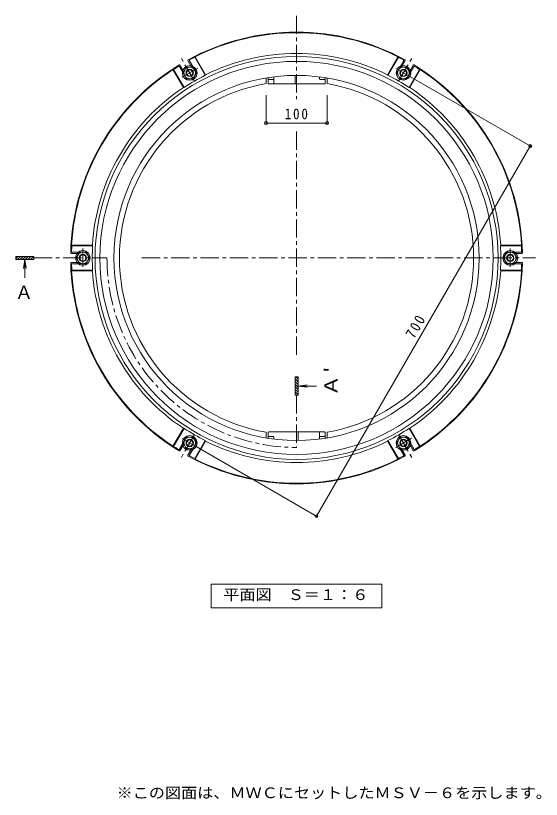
# Model space of a CAD drawing. Units: millimetres on the paper, enlarged 2 times, with parts at other scales. Extents: x -318 to 340, y -270 to 256.
# Drawn here: x 53.3 to 340.2, y -210.9 to 217 of the extents above; entities that cross this region are included whole.
import ezdxf
from ezdxf.enums import TextEntityAlignment as Align

# ---------------------------------------------------------------- set-up
doc = ezdxf.new("R2010")
doc.units = ezdxf.units.MM
doc.header["$LTSCALE"] = 2
doc.header["$PDMODE"] = 32
doc.header["$PDSIZE"] = 1.6
doc.linetypes.add('CHAIN1', pattern=[8, 5, -1, 1, -1])
for name, color, linetype, lineweight in [('0-1', 2, 'Continuous', 9), ('0-2', 3, 'CHAIN1', 9), ('0-3', 4, 'Continuous', 9), ('0-4', 7, 'Continuous', 9)]:
    doc.layers.add(name, color=color, linetype=linetype, lineweight=lineweight)
doc.layers.add('F-5', color=2, linetype='Continuous')
doc.styles.add('ＭＳ ゴシック', font='')
doc.styles.get('ＭＳ ゴシック').set_extended_font_data('MS Gothic')

msp = doc.modelspace()

# ---------------------------------------------------------------- linework, layer by layer
at = {"layer": '0-1', "linetype": 'CHAIN1'}
for p, q in [((150.689, 181.521), (143.716, 193.6)), ((262.507, 181.521), (269.48, 193.6)), ((144.102, 183.318), (152.654, 188.255)), ((260.768, 188.125), (269.321, 183.187)), ((89.931, 79.878), (89.931, 89.753)), ((323.265, 79.878), (323.265, 89.753)), ((150.689, -12.152), (143.716, -24.231)), ((262.507, -12.152), (269.48, -24.231)), ((144.102, -13.948), (152.654, -18.886)), ((260.768, -18.755), (269.321, -13.817))]:
    msp.add_line(p, q, dxfattribs=at)
at = {"layer": '0-1'}
for p, q in [((151.038, 194.251), (151.26, 194.533)), ((151.038, 194.251), (156.716, 184.417)), ((151.26, 194.533), (156.937, 184.701)), ((261.936, 194.533), (256.259, 184.701)), ((262.158, 194.251), (256.481, 184.417)), ((261.936, 194.533), (262.158, 194.251)), ((142.623, 189.159), (144.611, 185.715)), ((142.949, 189.928), (144.996, 186.382)), ((147.279, 192.428), (149.326, 188.882)), ((148.108, 192.325), (150.096, 188.882)), ((265.088, 192.325), (263.1, 188.882)), ((265.917, 192.428), (263.87, 188.882)), ((270.247, 189.928), (268.2, 186.382)), ((270.573, 189.159), (268.585, 185.715)), ((139.136, 187.533), (139.491, 187.584)), ((139.491, 187.584), (145.169, 177.75)), ((156.716, 184.417), (156.937, 184.701)), ((205.765, 184.348), (205.765, 179.685)), ((256.259, 184.701), (256.481, 184.417)), ((273.705, 187.584), (268.027, 177.75)), ((274.061, 187.533), (268.384, 177.701)), ((273.705, 187.584), (274.061, 187.533)), ((191.054, 180.018), (191.054, 183.132)), ((193.765, 182.151), (191.388, 182.151)), ((194.098, 183.564), (194.098, 179.685)), ((219.098, 182.485), (219.098, 183.564)), ((219.431, 182.151), (221.808, 182.151)), ((222.142, 180.018), (222.142, 183.132)), ((221.808, 179.685), (191.388, 179.685)), ((268.027, 177.75), (268.384, 177.701)), ((83.797, 91.685), (83.931, 91.351)), ((83.931, 91.351), (95.286, 91.351)), ((329.265, 91.351), (317.91, 91.351)), ((329.399, 91.685), (329.265, 91.351)), ((83.631, 87.185), (87.725, 87.185)), ((84.134, 87.851), (88.11, 87.851)), ((329.062, 87.851), (325.086, 87.851)), ((329.566, 87.185), (325.471, 87.185)), ((83.631, 82.185), (87.725, 82.185)), ((84.134, 81.518), (88.11, 81.518)), ((329.062, 81.518), (325.086, 81.518)), ((329.566, 82.185), (325.471, 82.185)), ((83.797, 77.685), (83.931, 78.018)), ((83.931, 78.018), (95.286, 78.018)), ((329.265, 78.018), (317.91, 78.018)), ((329.399, 77.685), (329.265, 78.018)), ((139.491, -18.214), (145.169, -8.381)), ((268.027, -8.381), (268.384, -8.331)), ((273.705, -18.214), (268.027, -8.381)), ((274.061, -18.164), (268.384, -8.331)), ((191.054, -10.649), (191.054, -13.762)), ((191.388, -10.315), (221.808, -10.315)), ((193.765, -12.782), (191.388, -12.782)), ((207.431, -14.978), (207.431, -10.315)), ((219.098, -14.195), (219.098, -10.315)), ((219.431, -12.782), (221.808, -12.782)), ((222.142, -10.649), (222.142, -13.762)), ((142.623, -19.789), (144.611, -16.346)), ((142.949, -20.558), (144.996, -17.013)), ((151.038, -24.881), (156.716, -15.048)), ((151.26, -25.164), (156.937, -15.331)), ((156.716, -15.048), (156.937, -15.331)), ((194.098, -13.115), (194.098, -14.195)), ((256.259, -15.331), (256.481, -15.048)), ((261.936, -25.164), (256.259, -15.331)), ((262.158, -24.881), (256.481, -15.048)), ((270.247, -20.558), (268.2, -17.013)), ((270.573, -19.789), (268.585, -16.346)), ((139.136, -18.164), (139.491, -18.214)), ((147.279, -23.058), (149.326, -19.513)), ((148.108, -22.956), (150.096, -19.513)), ((265.088, -22.956), (263.1, -19.513)), ((265.917, -23.058), (263.87, -19.513)), ((273.705, -18.214), (274.061, -18.164)), ((151.038, -24.881), (151.26, -25.164)), ((261.936, -25.164), (262.158, -24.881))]:
    msp.add_line(p, q, dxfattribs=at)
for points in [[(139.136, 187.533), (144.812, 177.701), (145.169, 177.75)], [(83.797, 91.685), (95.151, 91.685), (95.286, 91.351)], [(329.399, 91.685), (318.045, 91.685), (317.91, 91.351)], [(83.797, 77.685), (95.151, 77.685), (95.286, 78.018)], [(329.399, 77.685), (318.045, 77.685), (317.91, 78.018)], [(139.136, -18.164), (144.812, -8.331), (145.169, -8.381)]]:
    msp.add_lwpolyline(points, dxfattribs=at)
for radius in [110, 107.333]:
    msp.add_circle((206.598, 84.685), radius, dxfattribs=at)
for centre, radius, start, end in [((206.598, 84.685), 123.333, 61.31993, 118.68008), ((206.598, 84.685), 123, 63.2625, 116.7375), ((147.568, 192.594), 0.333, 118.68269, 210), ((148.397, 192.492), 0.333, 118.36472, 210), ((206.598, 84.685), 122.848, 116.88918, 118.36295), ((206.598, 84.685), 111.667, 63.59404, 116.40594), ((206.598, 84.685), 122.848, 61.63705, 63.11086), ((264.799, 192.492), 0.333, 330, 61.63528), ((265.628, 192.594), 0.333, 330, 61.31731), ((206.598, 84.685), 123.333, 121.31993, 178.68008), ((206.598, 84.685), 122.848, 121.63705, 123.11086), ((142.335, 188.992), 0.333, 30, 121.63528), ((142.661, 189.761), 0.333, 30, 121.31731), ((270.535, 189.761), 0.333, 58.68269, 150), ((270.861, 188.992), 0.333, 58.36472, 150), ((206.598, 84.685), 123.333, 1.31992, 58.68007), ((206.598, 84.685), 122.848, 56.88918, 58.36295), ((206.598, 84.685), 123, 123.2625, 176.73747), ((205.763, 86.131), 109.844, 116.52046, 123.47954), ((207.433, 86.131), 109.844, 56.52049, 63.47954), ((206.598, 84.685), 123, 3.2625, 56.7375), ((191.388, 182.485), 0.333, 180, 270), ((191.388, 180.018), 0.333, 180, 270), ((193.765, 182.485), 0.333, 270, 0), ((219.431, 182.485), 0.333, 180, 270), ((221.808, 182.485), 0.333, 270, 0), ((221.808, 180.018), 0.333, 270, 0), ((206.598, 84.685), 111.667, 123.59404, 176.40593), ((206.598, 84.685), 111.667, 3.59406, 56.40596), ((206.598, 84.685), 122.848, 176.88913, 178.36293), ((204.928, 84.685), 109.844, 176.52045, 183.47955), ((208.268, 84.685), 109.844, 356.52046, 3.47954), ((206.598, 84.685), 122.848, 1.63705, 3.11086), ((83.631, 87.518), 0.333, 178.68268, 269.99998), ((84.134, 88.185), 0.333, 178.36472, 270), ((329.062, 88.185), 0.333, 270, 1.63528), ((329.565, 87.518), 0.333, 270, 1.31731), ((206.598, 84.685), 123.333, 181.31992, 238.68007), ((83.631, 81.851), 0.333, 90, 181.31732), ((84.134, 81.185), 0.333, 90, 181.63528), ((206.598, 84.685), 123.333, 301.31993, 358.68008), ((329.062, 81.185), 0.333, 358.36472, 90), ((329.565, 81.851), 0.333, 358.68269, 90), ((206.598, 84.685), 123, 183.26253, 236.7375), ((206.598, 84.685), 122.848, 181.63707, 183.11087), ((206.598, 84.685), 111.667, 183.59407, 236.40596), ((206.598, 84.685), 111.667, 303.59404, 356.40594), ((206.598, 84.685), 123, 303.2625, 356.7375), ((206.598, 84.685), 122.848, 356.88914, 358.36295), ((205.763, 83.238), 109.844, 236.52046, 243.47954), ((207.433, 83.238), 109.844, 296.52046, 303.47951), ((191.388, -10.649), 0.333, 90, 180), ((191.388, -13.115), 0.333, 90, 180), ((193.765, -13.115), 0.333, 0, 90), ((219.431, -13.115), 0.333, 90, 180), ((221.808, -10.649), 0.333, 0, 90), ((221.808, -13.115), 0.333, 0, 90), ((206.598, 84.685), 111.667, 243.59406, 296.40596), ((206.598, 84.685), 122.848, 236.88914, 238.36295), ((142.335, -19.622), 0.333, 238.36491, 330.0002), ((142.661, -20.391), 0.333, 238.68289, 330.0002), ((270.535, -20.391), 0.333, 210, 301.31731), ((270.861, -19.623), 0.333, 210, 301.63528), ((206.598, 84.685), 122.848, 301.63705, 303.11082), ((147.568, -23.225), 0.333, 150, 241.31731), ((206.598, 84.685), 123.333, 241.31992, 298.68007), ((148.397, -23.123), 0.333, 150, 241.63528), ((206.598, 84.685), 122.848, 241.63705, 243.11082), ((206.598, 84.685), 123, 243.2625, 296.7375), ((206.598, 84.685), 122.848, 296.88914, 298.36295), ((264.799, -23.123), 0.333, 298.36472, 30), ((265.628, -23.225), 0.333, 298.68269, 30)]:
    msp.add_arc(centre, radius, start, end, dxfattribs=at)
at = {"layer": '0-2'}
for p, q in [((206.598, 216.981), (206.598, 171.441)), ((206.598, 153.762), (206.598, 31.224)), ((63.265, 84.685), (103.098, 84.685)), ((122.15, 84.685), (337.11, 84.685)), ((206.598, 9.685), (206.598, -18.815))]:
    msp.add_line(p, q, dxfattribs=at)
msp.add_arc((206.598, 84.685), 103.5, 179.99998, 270, dxfattribs=at)
at = {"layer": '0-3'}
for p, q in [((146.44, 188.882), (144.611, 185.715)), ((263.1, 188.882), (261.278, 185.727)), ((266.756, 188.882), (263.1, 188.882)), ((144.611, 185.715), (146.433, 182.56)), ((150.09, 182.56), (151.918, 185.727)), ((263.106, 182.56), (261.278, 185.727)), ((150.09, 182.56), (146.433, 182.56)), ((189.931, 182.948), (189.931, 179.904)), ((223.265, 182.948), (223.265, 179.904)), ((263.106, 182.56), (266.763, 182.56)), ((93.581, 84.685), (91.753, 87.851)), ((319.615, 84.685), (321.443, 87.851)), ((325.086, 87.851), (321.443, 87.851)), ((326.915, 84.685), (325.086, 87.851)), ((86.281, 84.685), (88.11, 81.518)), ((88.11, 81.518), (91.753, 81.518)), ((93.581, 84.685), (91.753, 81.518)), ((319.615, 84.685), (321.443, 81.518)), ((189.931, -10.534), (189.931, -13.579)), ((223.265, -10.534), (223.265, -13.579)), ((150.09, -13.191), (146.433, -13.191)), ((150.09, -13.191), (151.918, -16.357)), ((150.096, -19.513), (151.918, -16.357)), ((263.106, -13.191), (261.278, -16.357)), ((263.106, -13.191), (266.763, -13.191)), ((266.756, -19.513), (268.585, -16.346)), ((268.585, -16.346), (266.763, -13.191)), ((146.44, -19.513), (150.096, -19.513))]:
    msp.add_line(p, q, dxfattribs=at)
for points in [[(146.44, 188.882), (150.096, 188.882), (151.918, 185.727)], [(266.756, 188.882), (268.585, 185.715), (266.763, 182.56)], [(86.281, 84.685), (88.11, 87.851), (91.753, 87.851)], [(326.915, 84.685), (325.086, 81.518), (321.443, 81.518)], [(146.44, -19.513), (144.611, -16.346), (146.433, -13.191)], [(266.756, -19.513), (263.1, -19.513), (261.278, -16.357)]]:
    msp.add_lwpolyline(points, dxfattribs=at)
at = {"layer": '0-3', "color": 6, "lineweight": 5}
for centre in [(148.265, 185.721), (264.932, 185.722), (89.931, 84.685), (323.265, 84.685), (148.265, -16.352), (264.931, -16.352)]:
    msp.add_circle(centre, 4, dxfattribs=at)
at = {"layer": '0-3'}
for centre, radius in [((148.268, 185.715), 3.167), ((264.928, 185.715), 3.167), ((206.598, 84.685), 99.667), ((148.265, 185.721), 2), ((148.265, 185.721), 1.684), ((264.931, 185.721), 2), ((264.931, 185.721), 1.684), ((89.938, 84.685), 3.167), ((89.931, 84.685), 2), ((89.931, 84.685), 1.684), ((323.258, 84.685), 3.167), ((323.265, 84.685), 2), ((323.265, 84.685), 1.684), ((148.268, -16.346), 3.167), ((148.265, -16.352), 2), ((148.265, -16.352), 1.684), ((264.928, -16.346), 3.167), ((264.931, -16.352), 2), ((264.931, -16.352), 1.684)]:
    msp.add_circle(centre, radius, dxfattribs=at)
for start, end in [(99.92818, 260.07182), (279.92818, 80.07182)]:
    msp.add_arc((206.598, 84.685), 96.667, start, end, dxfattribs=at)
at = {"layer": '0-4'}
for p, q in [((334.655, 145.466), (268.396, 183.721)), ((189.931, 173.574), (189.931, 157.755)), ((223.265, 173.574), (223.265, 157.755)), ((189.931, 158.355), (223.265, 158.355)), ((217.469, -56.307), (334.136, 145.766)), ((53.265, 85.518), (53.265, 83.851)), ((63.265, 85.518), (53.265, 85.518)), ((53.265, 84.285), (54.498, 85.518)), ((63.265, 83.851), (53.265, 83.851)), ((54.246, 83.851), (55.912, 85.518)), ((55.66, 83.851), (57.326, 85.518)), ((57.074, 83.851), (58.741, 85.518)), ((58.265, 83.851), (57.612, 78.894)), ((58.265, 83.851), (58.917, 78.894)), ((58.265, 83.851), (58.265, 73.851)), ((58.488, 83.851), (60.155, 85.518)), ((59.902, 83.851), (61.569, 85.518)), ((61.317, 83.851), (62.983, 85.518)), ((62.731, 83.851), (63.265, 84.385)), ((63.265, 83.851), (63.265, 85.518)), ((205.765, 19.685), (205.765, 9.685)), ((207.431, 19.685), (205.765, 19.685)), ((207.431, 16.999), (205.765, 18.666)), ((207.431, 15.585), (205.765, 17.251)), ((207.431, 18.413), (206.16, 19.685)), ((207.431, 19.685), (207.431, 9.685)), ((207.431, 14.17), (205.765, 15.837)), ((207.431, 12.756), (205.765, 14.423)), ((207.431, 11.342), (205.765, 13.009)), ((207.431, 14.685), (212.389, 15.337)), ((207.431, 14.685), (212.389, 14.032)), ((207.431, 14.685), (217.431, 14.685)), ((207.431, 9.928), (205.765, 11.594)), ((206.26, 9.685), (205.765, 10.18)), ((205.765, 9.685), (207.431, 9.685)), ((217.989, -56.607), (151.729, -18.352))]:
    msp.add_line(p, q, dxfattribs=at)
at = {"layer": '0-4', "color": 2}
msp.add_lwpolyline([(160.025, -106.387), (160.025, -93.387), (253.171, -93.387), (253.171, -106.387)], close=True, dxfattribs=at)
at = {"layer": '0-4'}
for p in [(189.931, 158.355), (223.265, 158.355), (334.136, 145.766), (217.469, -56.307)]:
    msp.add_point(p, dxfattribs=at)

# ---------------------------------------------------------------- texts
at = {"layer": '0-4', "color": 3, "style": 'ＭＳ ゴシック'}
msp.add_text('Ａ', height=7.331, dxfattribs=at).set_placement((52.806, 59.997), align=Align.BOTTOM_LEFT)
at = {"layer": '0-4', "color": 3, "style": 'ＭＳ ゴシック', "width": 1.15}
msp.add_text("Ａ'", height=7.331, rotation=90, dxfattribs=at).set_placement((231.286, 9.226), align=Align.BOTTOM_LEFT)
at = {"layer": '0-4', "color": 2, "style": 'ＭＳ ゴシック', "width": 1.1}
msp.add_text('平面図\u3000Ｓ＝１：６', height=5.865, dxfattribs=at).set_placement((166.598, -103.887), align=Align.BOTTOM_LEFT)
at = {"layer": '0-4', "color": 2, "insert": (200.098, 160.355), "char_height": 5.865, "attachment_point": 7, "style": 'ＭＳ ゴシック'}
msp.add_mtext('\\T1.27;\\W0.9;100', dxfattribs=at)
at = {"layer": '0-4', "color": 2, "insert": (270.82, 40.1), "char_height": 5.865, "attachment_point": 7, "rotation": 60, "style": 'ＭＳ ゴシック'}
msp.add_mtext('\\T1.27;\\W0.9;700', dxfattribs=at)
at = {"layer": 'F-5', "style": 'ＭＳ ゴシック', "width": 1.1}
msp.add_text('※この図面は、ＭＷＣにセットしたＭＳＶ－６を示します。', height=5.865, dxfattribs=at).set_placement((108.355, -212.065), align=Align.BOTTOM_LEFT)

doc.saveas('drawing.dxf')
